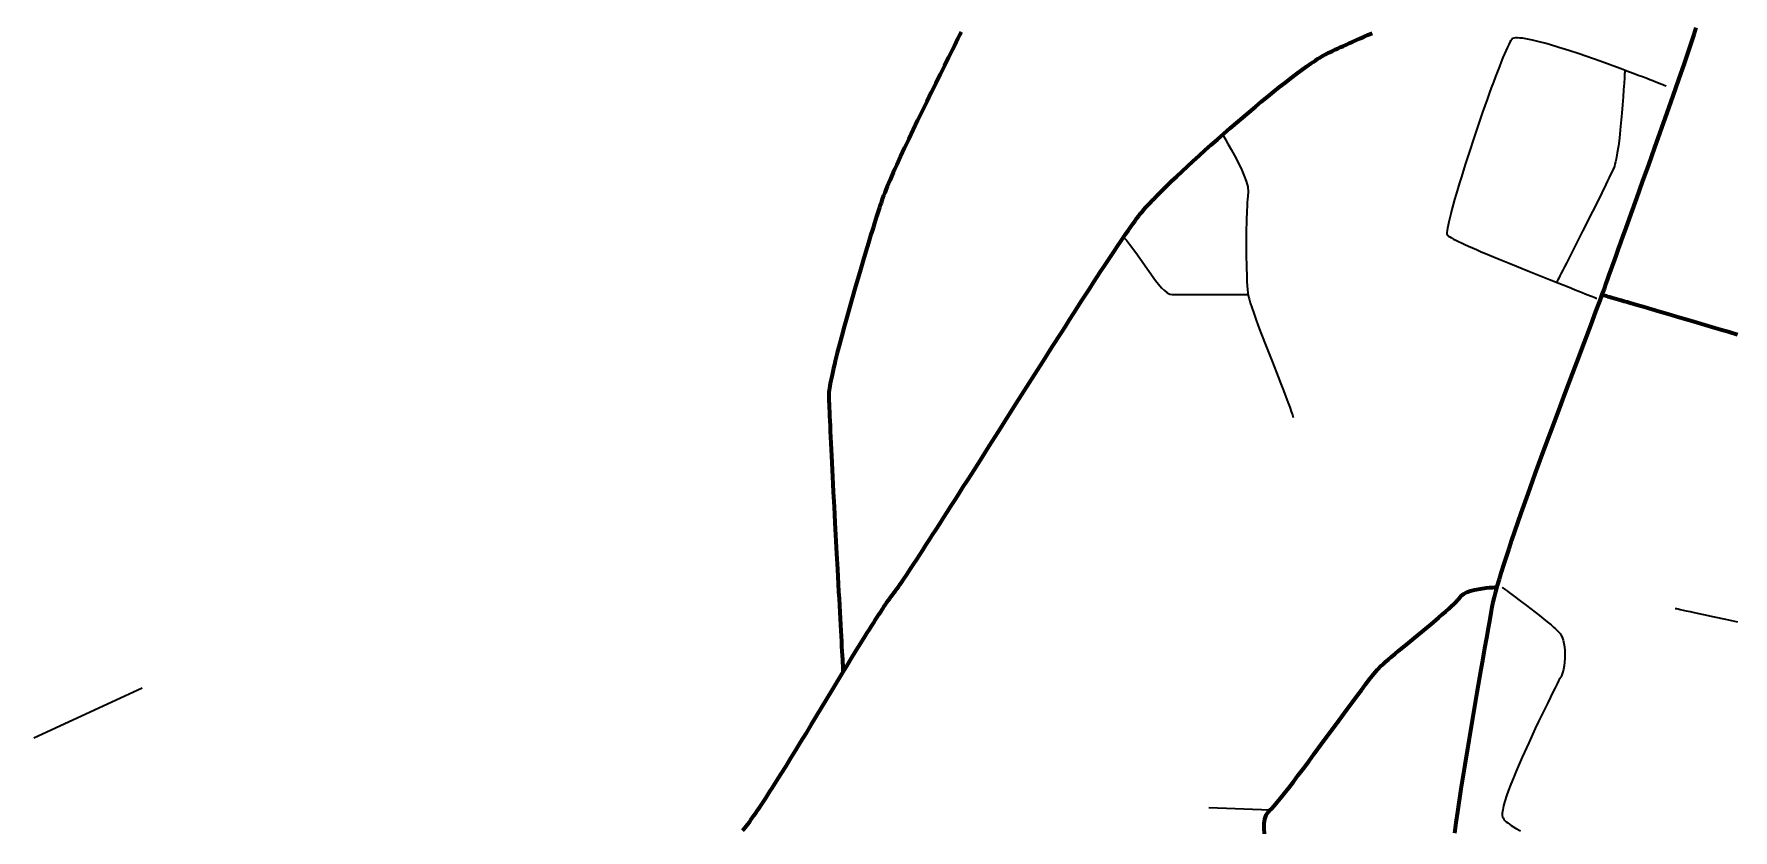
# Model space of a CAD drawing. Header units: inches. Extents: x -107 to 376, y -240 to 294.
# Drawn here: x -106.4 to -20.9, y 110.6 to 150.6 of the extents above; entities that cross this region are included whole.
import ezdxf

# ---------------------------------------------------------------- set-up
doc = ezdxf.new("R2010")
doc.units = ezdxf.units.IN
doc.header["$MEASUREMENT"] = 0
for name, color, linetype in [('Routes 2', 7, 'Continuous'), ('Routes 3', 7, 'Continuous'), ('Routes 4', 7, 'Continuous')]:
    doc.layers.add(name, color=color, linetype=linetype)

msp = doc.modelspace()

# ---------------------------------------------------------------- linework, layer by layer
at = {"layer": 'Routes 2', "color": 7, "lineweight": 106, "true_color": 0xffffff}
msp.add_lwpolyline([(-22.762, 150.918), (-22.869, 150.589), (-22.982, 150.245), (-23.102, 149.887), (-23.357, 149.131), (-23.632, 148.331), (-23.922, 147.498), (-24.223, 146.641), (-24.842, 144.895), (-25.152, 144.027), (-25.458, 143.175), (-25.755, 142.348), (-26.039, 141.558), (-26.307, 140.813), (-26.434, 140.461), (-26.555, 140.125), (-26.67, 139.804), (-26.778, 139.502), (-26.879, 139.218), (-26.973, 138.954), (-27.059, 138.712), (-27.136, 138.493), (-27.207, 138.287), (-27.29, 138.056), (-27.384, 137.797), (-27.489, 137.511), (-27.604, 137.2), (-27.728, 136.865), (-27.862, 136.508), (-28.004, 136.129), (-28.153, 135.732), (-28.31, 135.317), (-28.473, 134.885), (-28.641, 134.439), (-28.992, 133.507), (-29.358, 132.535), (-29.733, 131.533), (-30.492, 129.49), (-30.864, 128.472), (-31.224, 127.473), (-31.568, 126.505), (-31.89, 125.58), (-32.041, 125.137), (-32.184, 124.709), (-32.32, 124.298), (-32.446, 123.905), (-32.563, 123.531), (-32.67, 123.179), (-32.766, 122.85), (-32.851, 122.544), (-32.924, 122.265), (-32.984, 122.012), (-33.03, 121.788), (-33.066, 121.586), (-33.14, 121.162), (-33.22, 120.707), (-33.305, 120.222), (-33.395, 119.712), (-33.489, 119.179), (-33.586, 118.626), (-33.787, 117.472), (-33.993, 116.272), (-34.198, 115.049), (-34.399, 113.827), (-34.588, 112.628), (-34.762, 111.475), (-34.841, 110.923), (-34.914, 110.392)], dxfattribs=at)
at = {"layer": 'Routes 3', "color": 7, "lineweight": 70, "true_color": 0xffffff}
for points in [[(-70.75, 110.523), (-70.69, 110.594), (-70.625, 110.672), (-70.557, 110.758), (-70.485, 110.852), (-70.41, 110.953), (-70.33, 111.062), (-70.248, 111.177), (-70.162, 111.299), (-70.074, 111.427), (-69.982, 111.562), (-69.887, 111.702), (-69.789, 111.848), (-69.689, 112), (-69.586, 112.157), (-69.481, 112.319), (-69.373, 112.486), (-69.263, 112.658), (-69.037, 113.013), (-68.804, 113.385), (-68.564, 113.77), (-68.318, 114.168), (-68.068, 114.575), (-67.813, 114.991), (-67.556, 115.413), (-67.297, 115.839), (-66.776, 116.699), (-66.259, 117.556), (-66.003, 117.978), (-65.752, 118.393), (-65.505, 118.801), (-65.263, 119.198), (-65.027, 119.583), (-64.799, 119.955), (-64.579, 120.311), (-64.472, 120.482), (-64.368, 120.649), (-64.266, 120.811), (-64.167, 120.968), (-64.071, 121.12), (-63.977, 121.266), (-63.887, 121.407), (-63.799, 121.541), (-63.715, 121.67), (-63.634, 121.791), (-63.556, 121.907), (-63.482, 122.015), (-63.412, 122.116), (-63.345, 122.21), (-63.283, 122.296), (-63.224, 122.375), (-63.169, 122.445), (-63.117, 122.511), (-63.056, 122.591), (-62.986, 122.686), (-62.907, 122.797), (-62.819, 122.922), (-62.723, 123.061), (-62.619, 123.214), (-62.507, 123.38), (-62.387, 123.56), (-62.259, 123.751), (-62.125, 123.955), (-61.984, 124.17), (-61.836, 124.397), (-61.681, 124.634), (-61.521, 124.881), (-61.355, 125.138), (-61.183, 125.405), (-61.006, 125.68), (-60.824, 125.964), (-60.637, 126.256), (-60.445, 126.555), (-60.249, 126.862), (-60.049, 127.175), (-59.846, 127.495), (-59.639, 127.82), (-59.428, 128.151), (-59.215, 128.487), (-58.78, 129.171), (-58.336, 129.871), (-57.886, 130.581), (-56.974, 132.02), (-56.059, 133.46), (-55.606, 134.172), (-55.159, 134.874), (-54.719, 135.562), (-54.503, 135.9), (-54.29, 136.233), (-54.079, 136.561), (-53.872, 136.884), (-53.668, 137.2), (-53.468, 137.509), (-53.272, 137.812), (-53.081, 138.108), (-52.894, 138.395), (-52.711, 138.674), (-52.534, 138.945), (-52.362, 139.206), (-52.196, 139.458), (-52.035, 139.7), (-51.881, 139.931), (-51.733, 140.151), (-51.592, 140.36), (-51.457, 140.557), (-51.33, 140.742), (-51.21, 140.914), (-51.097, 141.073), (-50.993, 141.219), (-50.897, 141.35), (-50.809, 141.467), (-50.73, 141.57), (-50.66, 141.656), (-50.532, 141.803), (-50.462, 141.881), (-50.387, 141.963), (-50.307, 142.048), (-50.222, 142.137), (-50.133, 142.23), (-50.04, 142.326), (-49.942, 142.426), (-49.84, 142.528), (-49.625, 142.742), (-49.395, 142.967), (-49.151, 143.201), (-48.895, 143.445), (-48.627, 143.697), (-48.35, 143.955), (-48.063, 144.22), (-47.768, 144.489), (-47.466, 144.761), (-47.159, 145.037), (-46.847, 145.314), (-46.213, 145.87), (-45.574, 146.42), (-44.938, 146.956), (-44.625, 147.217), (-44.316, 147.47), (-44.012, 147.717), (-43.715, 147.954), (-43.425, 148.182), (-43.144, 148.399), (-42.873, 148.605), (-42.613, 148.798), (-42.366, 148.977), (-42.247, 149.061), (-42.131, 149.141), (-42.019, 149.218), (-41.911, 149.29), (-41.806, 149.358), (-41.706, 149.421), (-41.61, 149.481), (-41.518, 149.535), (-41.43, 149.585), (-41.347, 149.63), (-41.269, 149.67), (-41.195, 149.705), (-41.113, 149.743), (-41.018, 149.787), (-40.912, 149.835), (-40.793, 149.889), (-40.664, 149.947), (-40.524, 150.01), (-40.373, 150.078), (-40.212, 150.15), (-40.041, 150.226), (-39.861, 150.306), (-39.671, 150.39), (-39.473, 150.477), (-39.267, 150.569), (-39.052, 150.663)], [(-59.746, 150.712), (-59.825, 150.551), (-59.909, 150.383), (-59.996, 150.206), (-60.087, 150.023), (-60.182, 149.833), (-60.379, 149.434), (-60.587, 149.015), (-60.803, 148.578), (-61.026, 148.127), (-61.253, 147.665), (-61.483, 147.197), (-61.941, 146.255), (-62.165, 145.788), (-62.384, 145.328), (-62.596, 144.88), (-62.798, 144.446), (-62.989, 144.031), (-63.079, 143.832), (-63.166, 143.638), (-63.248, 143.451), (-63.327, 143.27), (-63.401, 143.097), (-63.471, 142.932), (-63.536, 142.775), (-63.596, 142.626), (-63.65, 142.486), (-63.699, 142.356), (-63.742, 142.236), (-63.779, 142.125), (-63.818, 142.007), (-63.86, 141.878), (-63.905, 141.738), (-63.953, 141.589), (-64.003, 141.431), (-64.056, 141.264), (-64.11, 141.089), (-64.167, 140.906), (-64.226, 140.716), (-64.287, 140.519), (-64.413, 140.106), (-64.544, 139.672), (-64.679, 139.22), (-64.817, 138.754), (-65.097, 137.796), (-65.374, 136.828), (-65.507, 136.35), (-65.637, 135.881), (-65.76, 135.424), (-65.877, 134.984), (-65.985, 134.565), (-66.036, 134.364), (-66.084, 134.17), (-66.129, 133.983), (-66.172, 133.803), (-66.212, 133.631), (-66.248, 133.468), (-66.281, 133.313), (-66.311, 133.168), (-66.337, 133.033), (-66.36, 132.908), (-66.378, 132.794), (-66.393, 132.691), (-66.403, 132.6), (-66.409, 132.522), (-66.41, 132.455), (-66.41, 132.418), (-66.409, 132.374), (-66.407, 132.268), (-66.402, 132.137), (-66.397, 131.982), (-66.39, 131.805), (-66.381, 131.606), (-66.372, 131.387), (-66.361, 131.149), (-66.349, 130.892), (-66.336, 130.619), (-66.322, 130.33), (-66.308, 130.027), (-66.292, 129.709), (-66.275, 129.379), (-66.258, 129.038), (-66.24, 128.686), (-66.222, 128.325), (-66.203, 127.957), (-66.183, 127.581), (-66.143, 126.812), (-66.102, 126.029), (-66.018, 124.455), (-65.976, 123.681), (-65.936, 122.928), (-65.916, 122.562), (-65.896, 122.205), (-65.877, 121.857), (-65.859, 121.52), (-65.841, 121.194), (-65.824, 120.882), (-65.808, 120.584), (-65.792, 120.301), (-65.778, 120.034), (-65.764, 119.785), (-65.751, 119.554), (-65.74, 119.343), (-65.729, 119.152), (-65.72, 118.983), (-65.712, 118.838), (-65.705, 118.716), (-65.7, 118.619), (-65.697, 118.581), (-65.696, 118.549), (-65.694, 118.524), (-65.693, 118.506), (-65.693, 118.495), (-65.692, 118.491)], [(-27.493, 137.5), (-27.486, 137.498), (-27.467, 137.492), (-27.435, 137.483), (-27.391, 137.47), (-27.336, 137.454), (-27.269, 137.435), (-27.191, 137.412), (-27.103, 137.386), (-27.005, 137.358), (-26.897, 137.326), (-26.779, 137.292), (-26.653, 137.256), (-26.519, 137.216), (-26.376, 137.175), (-26.225, 137.131), (-26.067, 137.085), (-25.902, 137.037), (-25.731, 136.986), (-25.37, 136.881), (-24.987, 136.769), (-24.586, 136.652), (-24.169, 136.53), (-23.741, 136.404), (-22.86, 136.145), (-21.968, 135.882), (-21.525, 135.751), (-21.09, 135.622), (-20.664, 135.495)], [(-44.478, 110.366), (-44.498, 110.63), (-44.493, 110.874), (-44.458, 111.098), (-44.388, 111.299), (-44.276, 111.474), (-44.202, 111.551), (-44.109, 111.639), (-43.988, 111.771), (-43.84, 111.945), (-43.667, 112.156), (-43.472, 112.402), (-43.257, 112.677), (-43.026, 112.98), (-42.78, 113.305), (-42.522, 113.649), (-42.254, 114.008), (-41.979, 114.378), (-41.418, 115.138), (-40.859, 115.898), (-40.586, 116.268), (-40.322, 116.627), (-40.067, 116.971), (-39.825, 117.296), (-39.599, 117.598), (-39.391, 117.874), (-39.203, 118.12), (-39.037, 118.331), (-38.897, 118.505), (-38.785, 118.637), (-38.615, 118.808), (-38.507, 118.906), (-38.38, 119.017), (-38.237, 119.14), (-38.079, 119.274), (-37.908, 119.417), (-37.726, 119.569), (-37.336, 119.891), (-36.925, 120.23), (-36.095, 120.918), (-35.707, 121.246), (-35.526, 121.402), (-35.356, 121.55), (-35.2, 121.689), (-35.058, 121.819), (-34.933, 121.937), (-34.827, 122.043), (-34.742, 122.135), (-34.679, 122.211), (-34.581, 122.331), (-34.45, 122.431), (-34.29, 122.515), (-34.108, 122.583), (-33.913, 122.638), (-33.514, 122.713), (-33.324, 122.736), (-33.152, 122.752), (-33.005, 122.762), (-32.89, 122.767), (-32.816, 122.768), (-32.789, 122.769)]]:
    msp.add_lwpolyline(points, dxfattribs=at)
at = {"layer": 'Routes 4', "color": 7, "lineweight": 35, "true_color": 0xffffff}
for points in [[(-24.253, 147.99), (-24.265, 147.995), (-24.3, 148.009), (-24.356, 148.031), (-24.433, 148.061), (-24.529, 148.099), (-24.644, 148.144), (-24.776, 148.195), (-24.924, 148.253), (-25.088, 148.316), (-25.266, 148.385), (-25.457, 148.458), (-25.66, 148.535), (-25.873, 148.616), (-26.097, 148.7), (-26.57, 148.876), (-27.069, 149.059), (-27.585, 149.244), (-28.638, 149.61), (-29.157, 149.782), (-29.659, 149.941), (-30.136, 150.084), (-30.362, 150.148), (-30.579, 150.207), (-30.785, 150.259), (-30.979, 150.305), (-31.161, 150.344), (-31.329, 150.376), (-31.482, 150.399), (-31.619, 150.414), (-31.738, 150.421), (-31.84, 150.417), (-31.923, 150.404), (-31.985, 150.381), (-32.027, 150.345), (-32.071, 150.286), (-32.123, 150.201), (-32.181, 150.091), (-32.246, 149.957), (-32.318, 149.801), (-32.395, 149.624), (-32.477, 149.428), (-32.565, 149.213), (-32.656, 148.982), (-32.752, 148.735), (-32.852, 148.473), (-32.954, 148.199), (-33.059, 147.913), (-33.167, 147.617), (-33.276, 147.311), (-33.498, 146.679), (-33.722, 146.027), (-33.944, 145.365), (-34.161, 144.704), (-34.369, 144.055), (-34.565, 143.428), (-34.657, 143.126), (-34.745, 142.834), (-34.828, 142.553), (-34.905, 142.283), (-34.977, 142.028), (-35.043, 141.787), (-35.102, 141.562), (-35.154, 141.355), (-35.199, 141.166), (-35.235, 140.998), (-35.263, 140.851), (-35.283, 140.727), (-35.293, 140.626), (-35.293, 140.552), (-35.283, 140.504), (-35.26, 140.475), (-35.216, 140.442), (-35.151, 140.401), (-35.067, 140.353), (-34.964, 140.298), (-34.843, 140.238), (-34.706, 140.172), (-34.553, 140.1), (-34.387, 140.024), (-34.206, 139.943), (-34.014, 139.858), (-33.81, 139.769), (-33.596, 139.677), (-33.143, 139.485), (-32.661, 139.284), (-32.161, 139.077), (-31.136, 138.66), (-30.629, 138.456), (-30.137, 138.259), (-29.668, 138.073), (-29.445, 137.984), (-29.231, 137.9), (-29.027, 137.819), (-28.834, 137.743), (-28.653, 137.672), (-28.486, 137.606), (-28.333, 137.546), (-28.195, 137.492), (-28.074, 137.445), (-27.97, 137.404), (-27.885, 137.371), (-27.82, 137.345), (-27.775, 137.328), (-27.752, 137.319)], [(-26.34, 148.791), (-26.34, 148.779), (-26.342, 148.744), (-26.345, 148.688), (-26.349, 148.613), (-26.355, 148.518), (-26.361, 148.407), (-26.378, 148.137), (-26.399, 147.814), (-26.424, 147.449), (-26.453, 147.053), (-26.487, 146.637), (-26.567, 145.786), (-26.613, 145.374), (-26.663, 144.984), (-26.717, 144.628), (-26.774, 144.316), (-26.804, 144.18), (-26.835, 144.06), (-26.867, 143.956), (-26.899, 143.87), (-26.939, 143.781), (-26.99, 143.67), (-27.052, 143.538), (-27.124, 143.388), (-27.206, 143.219), (-27.296, 143.035), (-27.497, 142.625), (-27.722, 142.172), (-27.964, 141.689), (-28.469, 140.685), (-28.719, 140.191), (-28.957, 139.72), (-29.178, 139.285), (-29.28, 139.085), (-29.374, 138.899), (-29.461, 138.729), (-29.539, 138.576), (-29.607, 138.442), (-29.665, 138.329), (-29.711, 138.238), (-29.745, 138.171), (-29.767, 138.129), (-29.774, 138.115)], [(-46.58, 145.549), (-46.461, 145.342), (-46.316, 145.09), (-46.154, 144.804), (-45.984, 144.494), (-45.655, 143.838), (-45.514, 143.512), (-45.401, 143.202), (-45.324, 142.916), (-45.293, 142.665), (-45.313, 142.448), (-45.328, 142.309), (-45.342, 142.14), (-45.355, 141.944), (-45.366, 141.723), (-45.384, 141.223), (-45.396, 140.666), (-45.401, 140.079), (-45.4, 139.487), (-45.391, 138.915), (-45.374, 138.392), (-45.363, 138.156), (-45.349, 137.941), (-45.333, 137.752), (-45.315, 137.59), (-45.294, 137.456), (-45.255, 137.292), (-45.194, 137.086), (-45.116, 136.842), (-45.021, 136.565), (-44.911, 136.26), (-44.79, 135.93), (-44.66, 135.582), (-44.378, 134.847), (-44.083, 134.091), (-43.794, 133.353), (-43.657, 133.002), (-43.527, 132.669), (-43.408, 132.36), (-43.301, 132.078), (-43.208, 131.828), (-43.132, 131.616), (-43.075, 131.446), (-43.039, 131.322)], [(-51.569, 140.392), (-51.422, 140.231), (-51.269, 140.044), (-50.95, 139.612), (-50.29, 138.655), (-49.966, 138.211), (-49.659, 137.844), (-49.513, 137.702), (-49.375, 137.593), (-49.245, 137.524), (-49.124, 137.5), (-48.98, 137.499), (-48.783, 137.498), (-48.542, 137.498), (-48.267, 137.498), (-47.644, 137.498), (-46.982, 137.498), (-46.349, 137.499), (-46.064, 137.499), (-45.813, 137.499), (-45.602, 137.499), (-45.441, 137.5), (-45.338, 137.5), (-45.302, 137.5)], [(-32.514, 122.769), (-32.502, 122.76), (-32.468, 122.735), (-32.413, 122.695), (-32.34, 122.641), (-32.249, 122.575), (-32.143, 122.497), (-32.023, 122.409), (-31.892, 122.311), (-31.601, 122.094), (-31.285, 121.855), (-30.634, 121.35), (-30.327, 121.103), (-30.185, 120.986), (-30.053, 120.873), (-29.932, 120.768), (-29.824, 120.67), (-29.732, 120.581), (-29.656, 120.502), (-29.599, 120.435), (-29.561, 120.378), (-29.5, 120.254), (-29.449, 120.108), (-29.409, 119.945), (-29.38, 119.767), (-29.362, 119.58), (-29.354, 119.386), (-29.358, 119.191), (-29.372, 118.997), (-29.396, 118.809), (-29.432, 118.63), (-29.478, 118.465), (-29.535, 118.318), (-29.568, 118.252), (-29.586, 118.219), (-29.609, 118.176), (-29.637, 118.122), (-29.671, 118.059), (-29.751, 117.903), (-29.848, 117.711), (-29.96, 117.488), (-30.085, 117.236), (-30.222, 116.959), (-30.368, 116.659), (-30.522, 116.341), (-30.682, 116.007), (-30.845, 115.661), (-31.177, 114.947), (-31.502, 114.223), (-31.657, 113.867), (-31.805, 113.518), (-31.945, 113.18), (-32.073, 112.857), (-32.189, 112.552), (-32.29, 112.267), (-32.375, 112.008), (-32.441, 111.775), (-32.487, 111.574), (-32.503, 111.487), (-32.512, 111.408), (-32.515, 111.338), (-32.512, 111.278), (-32.496, 111.218), (-32.468, 111.158), (-32.427, 111.096), (-32.374, 111.034), (-32.31, 110.971), (-32.235, 110.907), (-32.054, 110.778), (-31.837, 110.646), (-31.587, 110.513)], [(-23.812, 121.708), (-23.795, 121.705), (-23.744, 121.694), (-23.661, 121.676), (-23.549, 121.653), (-23.41, 121.623), (-23.245, 121.588), (-23.057, 121.548), (-22.848, 121.503), (-22.62, 121.454), (-22.374, 121.401), (-21.841, 121.285), (-21.263, 121.159), (-20.66, 121.025)], [(-100.983, 117.695), (-106.421, 115.182)], [(-47.272, 111.684), (-44.185, 111.566)]]:
    msp.add_lwpolyline(points, dxfattribs=at)

doc.saveas('drawing.dxf')
